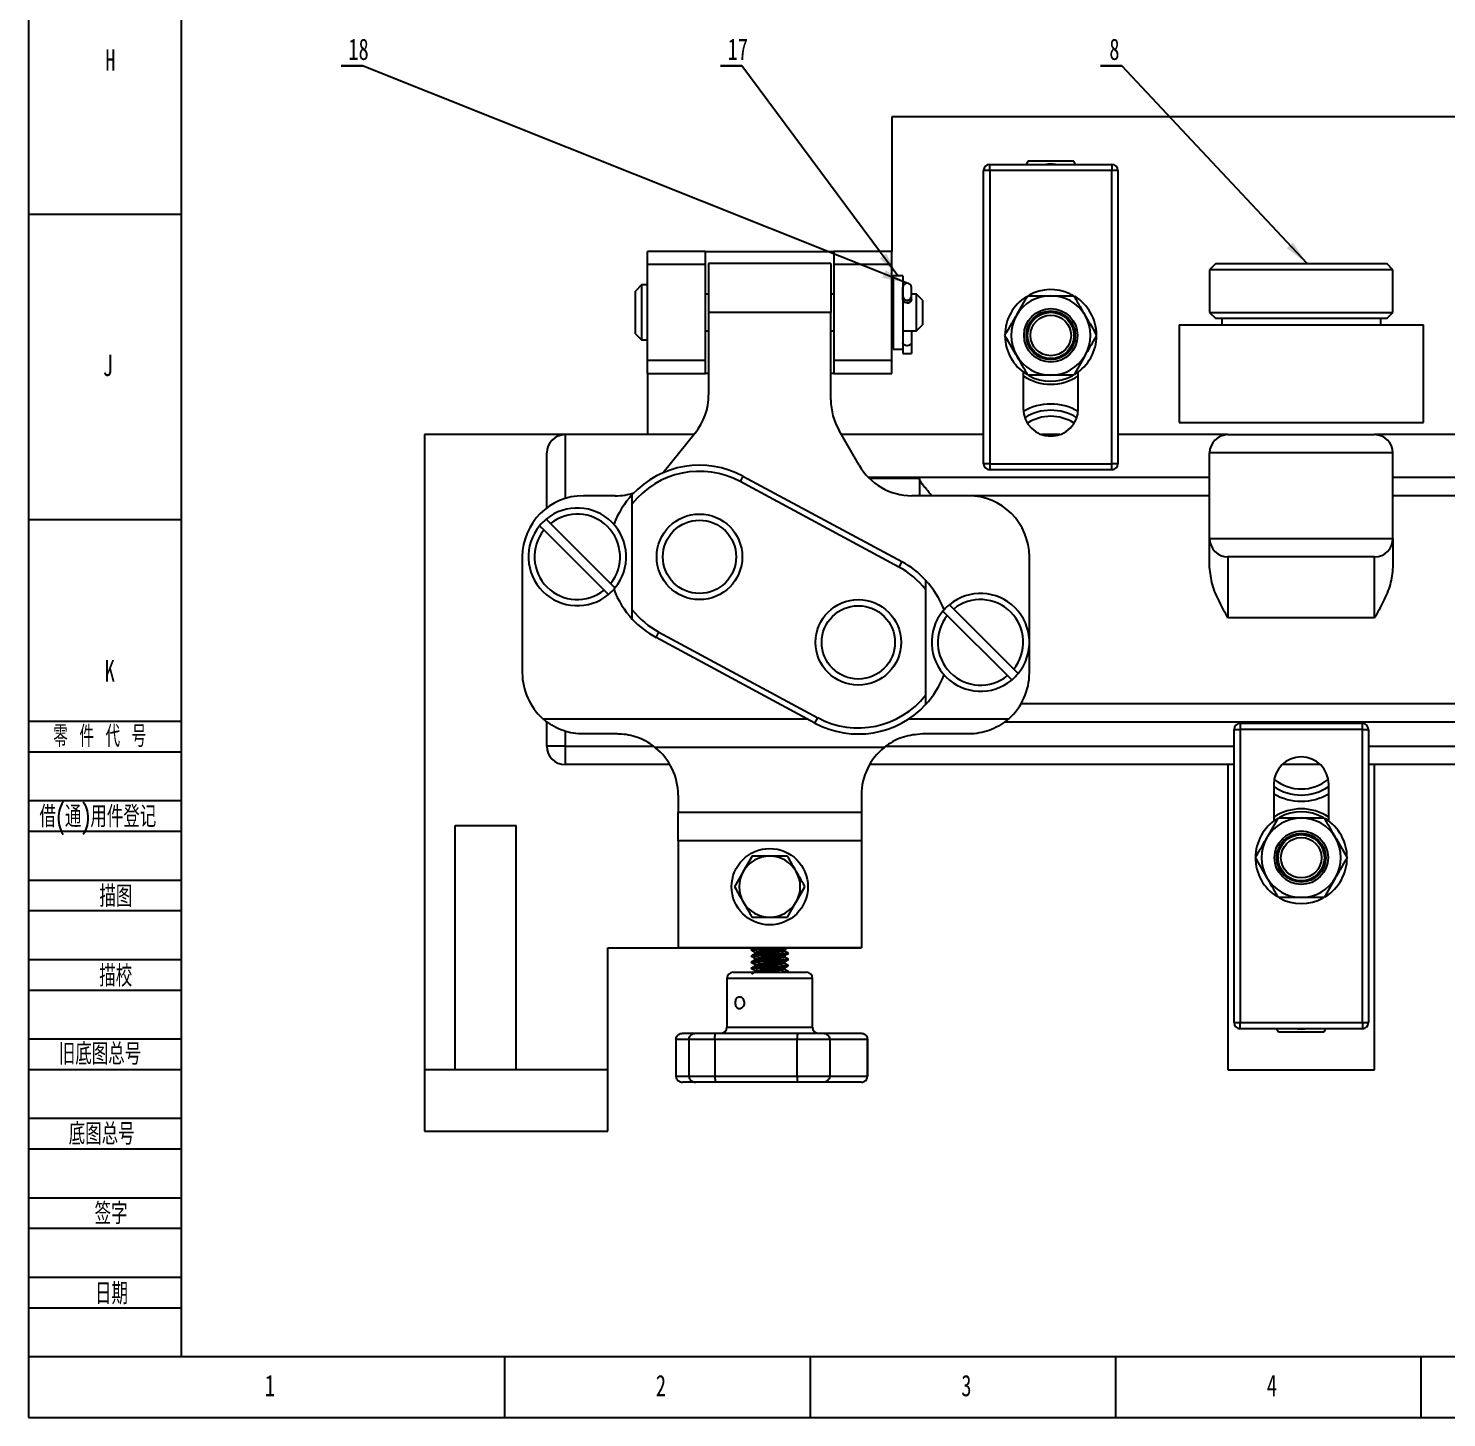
# Model space of a CAD drawing. Header units: millimetres. Extents: x 0 to 841, y 0 to 594.
# Drawn here: x 0 to 232.1, y 0 to 227.4 of the extents above; entities that cross this region are included whole.
import ezdxf

# ---------------------------------------------------------------- set-up
doc = ezdxf.new("R2010")
doc.units = ezdxf.units.MM
doc.layers.add('10', color=7, linetype='Continuous')
doc.layers.add('5', color=7, linetype='Continuous')
doc.styles.add('SLDTEXTSTYLE0', font='TXT', dxfattribs={"width": 0.7, "bigfont": 'bigfont'})
doc.styles.add('SLDTEXTSTYLE2', font='TXT', dxfattribs={"width": 0.614286, "bigfont": 'bigfont'})
doc.styles.add('SLDTEXTSTYLE4', font='TXT', dxfattribs={"width": 0.7})
doc.dimstyles.new('SLDDIMSTYLE0', dxfattribs={"dimtxt": 0.18, "dimasz": 4.08, "dimexe": 0, "dimexo": 0.0625, "dimgap": 0, "dimtad": 0, "dimtih": 1, "dimtoh": 1, "dimdec": 0, "dimrnd": 1e-09, "dimzin": 0, "dimdsep": 46, "dimtxsty": 'Standard', "dimsah": 1, "dimcen": 0.09, "dimadec": 0, "dimazin": 0, "dimtfac": 4.08, "dimtdec": 0, "dimtofl": 0, "dimtmove": 0, "dimatfit": 3, "dimfxl": 0, "dimfrac": 2, "dimtolj": 1, "dimtzin": 0, "dimarcsym": 0})

# ---------------------------------------------------------------- blocks, each defined once
blk = doc.blocks.new('SW_NOTE_18')
at = {"layer": '10', "color": 0}
for p, q in [((-3.47, 0), (0, 0)), ((0, 0), (-3.47, 0)), ((-3.47, 0), (0, 0)), ((0, 0), (-3.47, 0)), ((-3.47, 0), (0, 0)), ((0, 0), (-3.47, 0))]:
    blk.add_line(p, q, dxfattribs=at)
at = {"layer": '10', "color": 0, "insert": (-0.64, 4.48), "char_height": 3.5, "attachment_point": 2, "style": 'SLDTEXTSTYLE4'}
blk.add_mtext('18', dxfattribs=at)
blk = doc.blocks.new('SW_NOTE_19')
at = {"layer": '10', "color": 0}
for p, q in [((-3.47, 0), (0, 0)), ((0, 0), (-3.47, 0)), ((-3.47, 0), (0, 0)), ((0, 0), (-3.47, 0)), ((-3.47, 0), (0, 0)), ((0, 0), (-3.47, 0))]:
    blk.add_line(p, q, dxfattribs=at)
at = {"layer": '10', "color": 0, "insert": (-0.64, 4.48), "char_height": 3.5, "attachment_point": 2, "style": 'SLDTEXTSTYLE4'}
blk.add_mtext('17', dxfattribs=at)
blk = doc.blocks.new('SW_NOTE_20')
at = {"layer": '10', "color": 0}
for p, q in [((-3.47, 0), (0, 0)), ((0, 0), (-3.47, 0)), ((-3.47, 0), (0, 0)), ((0, 0), (-3.47, 0)), ((-3.47, 0), (0, 0)), ((0, 0), (-3.47, 0))]:
    blk.add_line(p, q, dxfattribs=at)
at = {"layer": '10', "color": 0, "insert": (-1.19, 4.48), "char_height": 3.5, "attachment_point": 2, "style": 'SLDTEXTSTYLE4'}
blk.add_mtext('8', dxfattribs=at)

msp = doc.modelspace()

# ---------------------------------------------------------------- linework, layer by layer
at = {"color": 7, "linetype": 'Continuous', "lineweight": 25}
for p, q in [((275.35, 212.91), (141.35, 212.91)), ((141.35, 212.91), (141.35, 190.91)), ((157.35, 204.16), (157.35, 205.16)), ((157.35, 205.16), (177.35, 205.16)), ((163.6, 205.66), (163.31, 205.16)), ((171.39, 205.16), (171.1, 205.66)), ((177.35, 205.16), (177.35, 204.16)), ((156.35, 156.16), (156.35, 204.16)), ((157.35, 204.16), (156.35, 204.16)), ((177.35, 204.16), (157.35, 204.16)), ((157.35, 204.16), (157.35, 156.16)), ((177.35, 156.16), (177.35, 204.16)), ((178.35, 204.16), (177.35, 204.16)), ((178.35, 204.16), (178.35, 156.16)), ((110.85, 190.91), (101.35, 190.91)), ((101.35, 188.78), (101.35, 190.91)), ((110.85, 188.78), (110.85, 190.91)), ((110.85, 190.91), (131.85, 190.91)), ((141.35, 190.91), (131.85, 190.91)), ((131.85, 190.91), (131.85, 188.78)), ((141.35, 188.78), (141.35, 190.91)), ((101.35, 173.05), (101.35, 188.78)), ((110.85, 188.78), (101.35, 188.78)), ((110.85, 173.05), (110.85, 188.78)), ((131.35, 188.91), (111.35, 188.91)), ((111.35, 188.91), (111.35, 180.91)), ((131.35, 188.91), (131.35, 180.91)), ((141.35, 188.78), (131.85, 188.78)), ((131.85, 188.78), (131.85, 173.05)), ((141.35, 173.05), (141.35, 188.78)), ((194.35, 188.91), (193.35, 187.91)), ((194.35, 188.91), (222.35, 188.91)), ((223.35, 187.91), (222.35, 188.91)), ((143.13, 186.91), (141.53, 186.91)), ((141.53, 186.91), (141.53, 174.91)), ((143.13, 186.91), (143.13, 174.91)), ((193.35, 187.91), (193.35, 180.91)), ((223.35, 187.91), (193.35, 187.91)), ((223.35, 180.91), (223.35, 187.91)), ((100.35, 185.41), (99.35, 184.41)), ((99.35, 178.44), (99.35, 184.41)), ((101.35, 185.41), (100.35, 185.41)), ((100.35, 185.41), (100.35, 177.73)), ((111.35, 183.91), (110.85, 183.91)), ((131.85, 183.91), (131.35, 183.91)), ((141.53, 183.91), (141.35, 183.91)), ((143.15, 183.91), (143.13, 183.91)), ((143.15, 183.61), (143.15, 185)), ((143.15, 183.03), (143.15, 183.61)), ((144.55, 183.61), (144.55, 185)), ((145.35, 183.91), (144.55, 183.91)), ((144.55, 183.03), (144.55, 183.61)), ((146.35, 182.91), (145.35, 183.91)), ((145.35, 177.91), (145.35, 183.91)), ((170.47, 183.98), (170.96, 183.73)), ((143.15, 183.03), (143.15, 182.98)), ((146.35, 182.91), (146.35, 178.91)), ((131.35, 180.91), (111.35, 180.91)), ((111.35, 180.91), (111.35, 167.44)), ((131.35, 166.59), (131.35, 180.91)), ((145.35, 177.91), (146.35, 178.91)), ((188.35, 178.91), (188.35, 162.91)), ((188.35, 178.91), (228.35, 178.91)), ((193.35, 180.91), (194.35, 179.91)), ((193.35, 180.91), (223.35, 180.91)), ((222.35, 179.91), (194.35, 179.91)), ((195.35, 179.91), (195.35, 178.91)), ((221.35, 178.91), (221.35, 179.91)), ((222.35, 179.91), (223.35, 180.91)), ((228.35, 162.91), (228.35, 178.91)), ((99.35, 177.41), (99.35, 178.44)), ((99.35, 177.41), (100.35, 176.41)), ((100.35, 177.73), (100.35, 176.41)), ((110.85, 177.91), (111.35, 177.91)), ((131.35, 177.91), (131.85, 177.91)), ((141.35, 177.91), (141.53, 177.91)), ((143.13, 177.91), (145.35, 177.91)), ((143.15, 177.91), (143.15, 175.96)), ((143.15, 177.91), (143.15, 174.19)), ((144.55, 177.91), (144.55, 175.96)), ((144.55, 177.91), (144.55, 174.19)), ((100.35, 176.41), (101.35, 176.41)), ((141.53, 174.91), (143.13, 174.91)), ((143.15, 174.19), (144.55, 174.19)), ((110.85, 173.05), (101.35, 173.05)), ((101.35, 170.91), (101.35, 173.05)), ((110.85, 170.91), (110.85, 173.05)), ((141.35, 173.05), (131.85, 173.05)), ((131.85, 173.05), (131.85, 170.91)), ((141.35, 170.91), (141.35, 173.05)), ((101.35, 170.91), (110.85, 170.91)), ((101.35, 170.91), (101.35, 160.91)), ((111.35, 170.91), (110.85, 170.91)), ((131.85, 170.91), (131.35, 170.91)), ((131.85, 170.91), (141.35, 170.91)), ((162.85, 171.16), (162.85, 165.16)), ((171.85, 165.16), (171.85, 171.16)), ((188.35, 162.91), (228.35, 162.91)), ((87.85, 160.91), (64.85, 160.91)), ((64.85, 160.91), (64.85, 56.91)), ((108.93, 160.91), (87.85, 160.91)), ((109.13, 161.16), (103.89, 154.68)), ((135.96, 155.91), (132.69, 161.59)), ((156.35, 160.91), (133.08, 160.91)), ((168.83, 160.91), (165.87, 160.91)), ((196.35, 160.91), (178.35, 160.91)), ((196.35, 160.91), (220.35, 160.91)), ((238.35, 160.91), (220.35, 160.91)), ((84.85, 148.91), (84.85, 157.91)), ((223.35, 157.91), (193.35, 157.91)), ((193.35, 143.91), (193.35, 157.91)), ((223.35, 143.91), (223.35, 157.91)), ((157.35, 156.16), (156.35, 156.16)), ((157.35, 156.16), (177.35, 156.16)), ((157.35, 156.16), (157.35, 155.16)), ((178.35, 156.16), (177.35, 156.16)), ((177.35, 155.16), (177.35, 156.16)), ((116.96, 154.12), (116.49, 153.24)), ((142.49, 139.24), (116.49, 153.24)), ((116.96, 154.12), (142.96, 140.12)), ((193.35, 153.91), (137.48, 153.91)), ((145.85, 153.74), (137.66, 153.74)), ((145.85, 153.74), (145.85, 150.91)), ((177.35, 155.16), (157.35, 155.16)), ((277.35, 153.91), (223.35, 153.91)), ((96.07, 150.91), (90.85, 150.91)), ((98.85, 149.57), (98.85, 151.11)), ((153.85, 150.91), (144.63, 150.91)), ((98.85, 132.25), (98.85, 149.57)), ((85.46, 146.36), (84.75, 147.07)), ((95.3, 136.52), (85.46, 146.36)), ((83.69, 146.01), (84.4, 145.3)), ((84.4, 145.3), (94.24, 135.46)), ((193.35, 143.91), (223.35, 143.91)), ((193.35, 139.22), (193.35, 143.91)), ((223.35, 143.91), (223.35, 139.22)), ((80.85, 140.91), (80.85, 121.91)), ((142.96, 140.12), (142.49, 139.24)), ((163.85, 121.91), (163.85, 140.91)), ((220.35, 140.91), (196.35, 140.91)), ((196.35, 140.91), (196.35, 130.91)), ((220.35, 130.91), (220.35, 140.91)), ((146.85, 137.11), (146.85, 135.57)), ((94.24, 135.46), (94.95, 134.75)), ((96.01, 135.81), (95.3, 136.52)), ((146.85, 135.57), (146.85, 118.25)), ((151.46, 132.36), (150.75, 133.07)), ((161.3, 122.52), (151.46, 132.36)), ((98.85, 130.71), (98.85, 132.25)), ((149.69, 132.01), (150.4, 131.3)), ((150.4, 131.3), (160.24, 121.46)), ((220.35, 130.91), (196.35, 130.91)), ((102.74, 127.7), (103.21, 128.58)), ((128.74, 113.7), (102.74, 127.7)), ((103.21, 128.58), (129.21, 114.58)), ((160.24, 121.46), (160.95, 120.75)), ((162.01, 121.81), (161.3, 122.52)), ((146.85, 118.25), (146.85, 116.71)), ((84.85, 109.91), (84.85, 113.93)), ((128.74, 113.7), (129.21, 114.58)), ((159.79, 113.91), (265.95, 113.91)), ((96.35, 111.91), (90.85, 111.91)), ((153.85, 111.91), (146.35, 111.91)), ((197.35, 64.66), (197.35, 112.66)), ((197.35, 112.66), (198.35, 112.66)), ((198.35, 113.66), (198.35, 112.66)), ((198.35, 113.66), (218.35, 113.66)), ((198.35, 112.66), (198.35, 64.66)), ((218.35, 112.66), (198.35, 112.66)), ((218.35, 112.66), (218.35, 113.66)), ((218.35, 112.66), (219.35, 112.66)), ((218.35, 64.66), (218.35, 112.66)), ((219.35, 112.66), (219.35, 64.66)), ((87.85, 109.91), (84.85, 109.91)), ((87.85, 109.91), (87.85, 106.91)), ((140.09, 109.71), (102.62, 109.71)), ((105.01, 106.91), (87.85, 106.91)), ((197.35, 106.91), (137.69, 106.91)), ((196.35, 106.91), (196.35, 56.91)), ((211.46, 106.91), (205.24, 106.91)), ((280.06, 106.91), (219.35, 106.91)), ((220.35, 56.91), (220.35, 106.91)), ((203.85, 103.66), (203.85, 97.66)), ((212.85, 97.66), (212.85, 103.66)), ((106.35, 101.91), (106.35, 99.12)), ((136.35, 101.91), (136.35, 99.12)), ((106.35, 99.12), (136.35, 99.12)), ((106.35, 94.41), (106.35, 99.12)), ((136.35, 99.12), (136.35, 94.41)), ((69.85, 96.91), (79.85, 96.91)), ((69.85, 56.91), (69.85, 96.91)), ((79.85, 56.91), (79.85, 96.91)), ((136.35, 94.41), (106.35, 94.41)), ((106.35, 94.41), (106.35, 76.91)), ((136.35, 94.41), (136.35, 76.91)), ((118.46, 91.91), (117.02, 89.41)), ((121.35, 91.91), (118.46, 91.91)), ((124.24, 91.91), (121.35, 91.91)), ((117.02, 89.41), (115.58, 86.91)), ((125.68, 84.41), (127.12, 86.91)), ((124.24, 81.91), (125.68, 84.41)), ((118.46, 81.91), (121.35, 81.91)), ((121.35, 81.91), (124.24, 81.91)), ((94.85, 76.91), (106.35, 76.91)), ((94.85, 56.91), (94.85, 76.91)), ((136.35, 76.91), (106.35, 76.91)), ((106.35, 76.91), (136.35, 76.91)), ((106.35, 76.91), (106.35, 76.91)), ((118.89, 76.91), (118.89, 76.91)), ((123.81, 76.41), (123.81, 76.64)), ((136.35, 76.91), (136.35, 76.91)), ((118.35, 76.59), (118.35, 76.46)), ((118.35, 75.59), (118.35, 75.46)), ((118.35, 74.59), (118.35, 74.46)), ((118.89, 76.15), (118.89, 75.91)), ((118.89, 75.15), (118.89, 74.91)), ((123.81, 75.41), (123.81, 75.64)), ((123.81, 74.41), (123.81, 74.64)), ((124.28, 76.12), (124.15, 76.14)), ((124.28, 75.12), (124.15, 75.14)), ((124.35, 75.96), (124.35, 76.09)), ((124.35, 74.96), (124.35, 75.09)), ((115.35, 72.91), (127.35, 72.91)), ((118.35, 73.59), (118.35, 73.46)), ((118.89, 74.15), (118.89, 73.91)), ((118.89, 73.15), (118.89, 72.91)), ((123.81, 73.41), (123.81, 73.64)), ((124.28, 74.12), (124.15, 74.14)), ((124.28, 73.12), (124.15, 73.14)), ((124.33, 72.94), (124.34, 72.95)), ((124.35, 73.96), (124.35, 74.09)), ((124.35, 72.96), (124.35, 73.09)), ((114.35, 71.91), (114.35, 63.91)), ((128.35, 63.91), (128.35, 71.91)), ((107.08, 62.91), (109.21, 62.91)), ((109.21, 62.91), (112.55, 62.91)), ((112.55, 62.91), (125.97, 62.91)), ((125.97, 62.91), (130.18, 62.91)), ((130.18, 62.91), (136.35, 62.91)), ((197.35, 64.66), (198.35, 64.66)), ((198.35, 64.66), (218.35, 64.66)), ((198.35, 63.66), (198.35, 64.66)), ((218.35, 63.66), (198.35, 63.66)), ((204.31, 63.66), (204.6, 63.16)), ((212.1, 63.16), (212.39, 63.66)), ((218.35, 64.66), (219.35, 64.66)), ((218.35, 64.66), (218.35, 63.66)), ((105.99, 61.91), (105.99, 55.91)), ((112.36, 61.91), (108.12, 61.91)), ((108.12, 61.91), (108.12, 55.91)), ((125.81, 61.91), (112.36, 61.91)), ((112.36, 61.91), (112.36, 55.91)), ((125.81, 61.91), (125.81, 55.91)), ((131.16, 61.91), (125.81, 61.91)), ((131.16, 61.91), (131.16, 55.91)), ((137.34, 61.91), (131.16, 61.91)), ((137.35, 61.91), (137.33, 62.1)), ((137.34, 61.91), (137.34, 55.91)), ((137.35, 55.91), (137.35, 61.91)), ((94.85, 56.91), (64.85, 56.91)), ((64.85, 56.91), (64.85, 46.91)), ((94.85, 46.91), (94.85, 56.91)), ((108.12, 55.91), (112.36, 55.91)), ((112.36, 55.91), (125.81, 55.91)), ((125.81, 55.91), (131.16, 55.91)), ((131.16, 55.91), (137.34, 55.91)), ((137.34, 55.77), (137.35, 55.91)), ((196.35, 56.91), (220.35, 56.91)), ((109.21, 54.91), (107.08, 54.91)), ((112.55, 54.91), (109.21, 54.91)), ((125.97, 54.91), (112.55, 54.91)), ((130.18, 54.91), (125.97, 54.91)), ((136.35, 54.91), (130.18, 54.91)), ((64.85, 46.91), (94.85, 46.91))]:
    msp.add_line(p, q, dxfattribs=at)
at = {"color": 8, "linetype": 'Continuous', "lineweight": 25}
for p, q in [((87.85, 160.91), (87.85, 150.45)), ((193.35, 150.91), (153.91, 150.91)), ((270.85, 150.91), (223.35, 150.91)), ((162.51, 116.91), (264.14, 116.91)), ((84.24, 114.41), (127.43, 114.41)), ((144.14, 114.41), (160.46, 114.41)), ((87.85, 112.39), (87.85, 109.91)), ((87.85, 109.91), (102.32, 109.91)), ((140.35, 109.91), (197.35, 109.91)), ((219.35, 109.91), (278.19, 109.91)), ((128.35, 71.91), (114.35, 71.91)), ((114.35, 63.91), (128.35, 63.91)), ((108.15, 61.91), (105.99, 61.91)), ((137.35, 61.91), (137.34, 61.91)), ((105.99, 55.91), (108.12, 55.91)), ((137.34, 55.91), (137.35, 55.91))]:
    msp.add_line(p, q, dxfattribs=at)
at = {"color": 7, "linetype": 'Continuous', "lineweight": 25, "flags": 128}
for points in [[(166.12, 205.16), (167.35, 205.29), (168.58, 205.16)], [(144.55, 183.03), (144.5, 182.84), (144.35, 182.68), (144.12, 182.57), (143.85, 182.54), (143.58, 182.57), (143.36, 182.68), (143.2, 182.84), (143.15, 183.03)], [(143.16, 183.03), (143.16, 182.93), (143.25, 182.77), (143.39, 182.62), (143.6, 182.52), (143.83, 182.48), (144.06, 182.51), (144.26, 182.59), (144.42, 182.73), (144.53, 182.9), (144.55, 183.03), (144.55, 183.03)], [(144.55, 175.96), (144.5, 175.77), (144.35, 175.61), (144.12, 175.5), (143.85, 175.47), (143.58, 175.5), (143.36, 175.61), (143.2, 175.77), (143.15, 175.96)], [(209.58, 63.66), (208.35, 63.54), (207.12, 63.66)]]:
    msp.add_lwpolyline(points, dxfattribs=at)
at = {"color": 7, "linetype": 'Continuous', "lineweight": 25}
for centre, radius in [((167.35, 177.16), 4.38), ((167.35, 177.16), 4), ((167.35, 177.16), 3.79), ((167.35, 177.16), 3.32), ((109.85, 140.91), 7), ((109.85, 140.91), 6), ((135.85, 126.91), 7), ((135.85, 126.91), 6), ((208.35, 91.66), 4.38), ((208.35, 91.66), 4), ((208.35, 91.66), 3.79), ((121.35, 86.91), 6.25), ((208.35, 91.66), 3.32)]:
    msp.add_circle(centre, radius, dxfattribs=at)
for centre, radius, start, end in [((157.35, 204.16), 1, 90, 180), ((177.35, 204.16), 1, 0, 90), ((143.85, 185), 0.7, 0, 180), ((143.85, 183.61), 0.7, 180.0439, 359.9561), ((167.35, 177.16), 7.5, 122.0774, 179.5945), ((167.35, 177.16), 6.5, 90, 150), ((167.35, 177.16), 7.5, 65.3887, 118.2559), ((167.35, 177.16), 6.5, 30, 90), ((167.35, 177.16), 7.5, 1.007, 58.1453), ((167.35, 177.16), 6.5, 150, 210), ((167.35, 177.16), 6.5, 330, 30), ((167.35, 177.16), 7.5, 180.8372, 238.0879), ((167.35, 177.16), 7.5, 302.073, 359.4965), ((167.35, 177.16), 6.5, 210, 270), ((167.35, 177.16), 6.5, 270, 330), ((167.35, 177.16), 8, 235.7711, 304.2289), ((167.35, 177.16), 7.5, 241.2827, 298.2024), ((101.35, 167.44), 10, 321.072, 0), ((141.35, 166.59), 10, 180, 209.982), ((167.35, 165.16), 4.5, 180, 0), ((167.35, 156.91), 9, 90, 119.8393), ((167.35, 156.91), 8, 90, 122.1062), ((167.35, 156.91), 9, 60.1607, 90), ((167.35, 156.91), 8, 57.8938, 90), ((167.35, 156.91), 7, 90, 123.0491), ((167.35, 156.91), 7, 56.9509, 90), ((87.85, 157.91), 3, 90, 180), ((196.35, 157.91), 3, 90, 180), ((220.35, 157.91), 3, 360, 90), ((109.85, 140.91), 15, 61.6992, 137.1666), ((144.63, 160.91), 10, 209.982, 270), ((157.35, 156.16), 1, 180, 270), ((177.35, 156.16), 1, 270, 0), ((109.85, 140.91), 14, 61.6992, 141.7868), ((90.85, 140.91), 10, 90, 180), ((109.85, 140.91), 15, 137.1666, 159.2281), ((96.07, 160.91), 10, 270, 287.6928), ((153.85, 140.91), 10, 0, 90), ((89.85, 140.91), 8, 320.3794, 129.6206), ((89.85, 140.91), 8, 129.6206, 140.3794), ((89.85, 140.91), 7, 321.1506, 128.8494), ((89.85, 140.91), 8, 140.3794, 309.6206), ((89.85, 140.91), 7, 141.1506, 308.8494), ((196.35, 143.91), 3, 180, 270), ((220.35, 143.91), 3, 270, 360), ((135.85, 126.91), 15, 42.8334, 61.6992), ((135.85, 126.91), 14, 38.2132, 61.6992), ((135.85, 126.91), 15, 20.7719, 42.8334), ((89.85, 140.91), 8, 309.6206, 320.3794), ((109.85, 140.91), 15, 200.7719, 222.8334), ((155.85, 126.91), 8, 320.3794, 129.6206), ((155.85, 126.91), 8, 129.6206, 140.3794), ((155.85, 126.91), 7, 321.1506, 128.8494), ((109.85, 140.91), 14, 218.2132, 241.6992), ((109.85, 140.91), 15, 222.8334, 241.6992), ((155.85, 126.91), 8, 140.3794, 309.6206), ((155.85, 126.91), 7, 141.1506, 308.8494), ((90.85, 121.91), 10, 180, 228.5904), ((135.85, 126.91), 15, 317.1666, 339.2281), ((153.85, 121.91), 10, 311.4096, 0), ((155.85, 126.91), 8, 309.6206, 320.3794), ((135.85, 126.91), 15, 241.6992, 317.1666), ((135.85, 126.91), 14, 241.6992, 321.7868), ((198.35, 112.66), 1, 90, 180), ((218.35, 112.66), 1, 360, 90), ((87.85, 109.91), 3, 180, 270), ((96.35, 101.91), 10, 0, 51.2067), ((146.35, 101.91), 10, 128.7933, 180), ((208.35, 103.66), 4.5, 360, 180), ((208.35, 109.91), 7, 230.805, 309.195), ((208.35, 109.91), 8, 235.7711, 304.2289), ((208.35, 109.91), 9, 240, 300), ((208.35, 91.66), 7.5, 122.0723, 180), ((208.35, 91.66), 6.5, 90, 150), ((208.35, 91.66), 8, 55.7711, 124.2289), ((208.35, 91.66), 7.5, 61.4635, 118.3394), ((208.35, 91.66), 6.5, 30, 90), ((208.35, 91.66), 7.5, 302.0603, 57.9863), ((208.35, 91.66), 6.5, 150, 210), ((208.35, 91.66), 6.5, 330, 30), ((121.35, 86.91), 5, 90, 150), ((121.35, 86.91), 5, 30, 90), ((208.35, 91.66), 7.5, 180, 237.9591), ((121.35, 86.91), 5, 150, 210), ((121.35, 86.91), 5, 330, 30), ((208.35, 91.66), 6.5, 210, 270), ((208.35, 91.66), 6.5, 270, 330), ((121.35, 86.91), 5, 210, 270), ((121.35, 86.91), 5, 270, 330), ((208.35, 91.66), 7.5, 241.5325, 298.4018), ((115.35, 71.91), 1, 90, 180), ((127.35, 71.91), 1, 0, 90), ((113.35, 63.91), 1, 270, 0), ((129.35, 63.91), 1, 180, 270), ((198.35, 64.66), 1, 180, 270), ((218.35, 64.66), 1, 270, 360)]:
    msp.add_arc(centre, radius, start, end, dxfattribs=at)
for points, knots in [([(171.1, 205.66), (170.78, 205.66), (169.85, 205.66), (168.24, 205.66), (166.03, 205.66), (164.5, 205.66), (163.6, 205.66)], [0, 0, 0, 0, 0.131886, 0.381332, 0.636879, 1, 1, 1, 1]), ([(161.72, 180.41), (161.77, 180.49), (162.1, 181.07), (162.74, 182.17), (163.31, 183.16), (163.6, 183.66)], [0, 0, 0, 0, 0.070077, 0.530778, 1, 1, 1, 1]), ([(163.6, 183.66), (163.91, 183.66), (165.14, 183.66), (166.41, 183.66), (167.35, 183.66)], [0, 0, 0, 0, 0.257551, 1, 1, 1, 1]), ([(167.35, 183.66), (167.69, 183.66), (168.96, 183.66), (170.2, 183.66), (171.1, 183.66)], [0, 0, 0, 0, 0.268634, 1, 1, 1, 1]), ([(171.1, 183.66), (171.41, 183.13), (172.02, 182.07), (172.66, 180.97), (172.98, 180.41)], [0, 0, 0, 0, 0.495458, 1, 1, 1, 1]), ([(159.84, 177.16), (160.15, 177.69), (160.76, 178.75), (161.4, 179.86), (161.72, 180.41)], [0, 0, 0, 0, 0.495458, 1, 1, 1, 1]), ([(172.98, 180.41), (173.02, 180.33), (173.36, 179.75), (174, 178.65), (174.57, 177.66), (174.86, 177.16)], [0, 0, 0, 0, 0.0700769, 0.5307777, 1, 1, 1, 1]), ([(161.72, 173.91), (161.68, 173.99), (161.34, 174.57), (160.7, 175.67), (160.13, 176.66), (159.84, 177.16)], [0, 0, 0, 0, 0.0700769, 0.5307777, 1, 1, 1, 1]), ([(174.86, 177.16), (174.55, 176.63), (173.94, 175.57), (173.3, 174.47), (172.98, 173.91)], [0, 0, 0, 0, 0.495458, 1, 1, 1, 1]), ([(163.6, 170.66), (163.29, 171.19), (162.68, 172.25), (162.04, 173.36), (161.72, 173.91)], [0, 0, 0, 0, 0.495458, 1, 1, 1, 1]), ([(172.98, 173.91), (172.94, 173.83), (172.6, 173.25), (171.96, 172.15), (171.39, 171.16), (171.1, 170.66)], [0, 0, 0, 0, 0.070077, 0.530778, 1, 1, 1, 1]), ([(167.35, 170.66), (166.41, 170.66), (165.14, 170.66), (163.91, 170.66), (163.6, 170.66)], [0, 0, 0, 0, 0.742449, 1, 1, 1, 1]), ([(171.1, 170.66), (170.2, 170.66), (168.96, 170.66), (167.69, 170.66), (167.35, 170.66)], [0, 0, 0, 0, 0.731366, 1, 1, 1, 1]), ([(147.85, 150.91), (147.85, 150.91), (147.67, 151.13), (147.32, 151.56), (146.88, 152.11), (146.51, 152.59), (146.26, 152.93), (146.07, 153.22), (145.91, 153.5), (145.85, 153.66), (145.85, 153.74), (145.85, 153.74)], [0, 0, 0, 0, 0.002565, 0.192782, 0.38873, 0.517861, 0.649934, 0.745356, 0.843077, 0.995483, 1, 1, 1, 1]), ([(196.35, 130.91), (196.35, 130.92), (195.86, 131.8), (194.91, 133.56), (193.68, 136.29), (193.46, 138.26), (193.35, 139.22)], [0, 0, 0, 0, 0.002244, 0.338614, 0.677274, 1, 1, 1, 1]), ([(223.35, 139.22), (223.24, 138.26), (223.03, 136.31), (221.79, 133.57), (220.84, 131.81), (220.35, 130.92), (220.35, 130.91)], [0, 0, 0, 0, 0.322724, 0.657833, 0.997756, 1, 1, 1, 1]), ([(90.85, 111.91), (90.3, 111.94), (89.18, 111.99), (87.56, 112.42), (86.03, 113.1), (84.94, 113.81), (84.37, 114.3), (84.24, 114.41)], [0, 0, 0, 0, 0.2281855, 0.4631885, 0.6913186, 0.9259711, 1, 1, 1, 1]), ([(160.46, 114.41), (160.03, 114.07), (159.16, 113.37), (157.67, 112.62), (156.06, 112.11), (154.78, 111.93), (154.03, 111.91), (153.85, 111.91)], [0, 0, 0, 0, 0.228012, 0.462889, 0.6908, 0.925307, 1, 1, 1, 1]), ([(102.62, 109.71), (102.23, 109.99), (101.44, 110.57), (99.63, 111.45), (97.87, 111.88), (96.6, 111.9), (96.35, 111.91)], [0, 0, 0, 0, 0.219413, 0.445879, 0.888661, 1, 1, 1, 1]), ([(146.35, 111.91), (145.29, 111.82), (143.71, 111.68), (141.77, 110.84), (140.74, 110.22), (140.21, 109.8), (140.09, 109.71)], [0, 0, 0, 0, 0.462056, 0.690785, 0.926835, 1, 1, 1, 1]), ([(202.72, 94.91), (202.77, 94.99), (203.1, 95.57), (203.74, 96.67), (204.31, 97.66), (204.6, 98.16)], [0, 0, 0, 0, 0.070077, 0.530778, 1, 1, 1, 1]), ([(204.6, 98.16), (204.91, 98.16), (206.14, 98.16), (207.41, 98.16), (208.35, 98.16)], [0, 0, 0, 0, 0.257551, 1, 1, 1, 1]), ([(208.35, 98.16), (208.69, 98.16), (209.96, 98.16), (211.2, 98.16), (212.1, 98.16)], [0, 0, 0, 0, 0.268634, 1, 1, 1, 1]), ([(212.1, 98.16), (212.41, 97.63), (213.02, 96.57), (213.66, 95.47), (213.98, 94.91)], [0, 0, 0, 0, 0.495458, 1, 1, 1, 1]), ([(200.84, 91.66), (201.15, 92.19), (201.76, 93.25), (202.4, 94.36), (202.72, 94.91)], [0, 0, 0, 0, 0.495458, 1, 1, 1, 1]), ([(213.98, 94.91), (214.02, 94.83), (214.36, 94.25), (215, 93.15), (215.57, 92.16), (215.86, 91.66)], [0, 0, 0, 0, 0.070077, 0.530778, 1, 1, 1, 1]), ([(125.68, 89.41), (125.21, 90.23), (124.73, 91.06), (124.25, 91.89), (124.24, 91.91)], [0, 0, 0, 0, 0.973005, 1, 1, 1, 1]), ([(202.72, 88.41), (202.68, 88.49), (202.34, 89.07), (201.7, 90.17), (201.13, 91.16), (200.84, 91.66)], [0, 0, 0, 0, 0.070077, 0.530778, 1, 1, 1, 1]), ([(215.86, 91.66), (215.55, 91.13), (214.94, 90.07), (214.3, 88.97), (213.98, 88.41)], [0, 0, 0, 0, 0.495458, 1, 1, 1, 1]), ([(127.12, 86.91), (127, 87.12), (126.53, 87.95), (126.04, 88.78), (125.68, 89.41)], [0, 0, 0, 0, 0.253067, 1, 1, 1, 1]), ([(204.6, 85.16), (204.29, 85.69), (203.68, 86.75), (203.04, 87.86), (202.72, 88.41)], [0, 0, 0, 0, 0.495458, 1, 1, 1, 1]), ([(213.98, 88.41), (213.94, 88.33), (213.6, 87.75), (212.96, 86.65), (212.39, 85.66), (212.1, 85.16)], [0, 0, 0, 0, 0.070077, 0.530778, 1, 1, 1, 1]), ([(115.58, 86.91), (115.59, 86.89), (116.07, 86.06), (116.55, 85.23), (117.02, 84.41)], [0, 0, 0, 0, 0.026995, 1, 1, 1, 1]), ([(117.02, 84.41), (117.38, 83.78), (117.87, 82.95), (118.34, 82.12), (118.46, 81.91)], [0, 0, 0, 0, 0.746933, 1, 1, 1, 1]), ([(208.35, 85.16), (207.41, 85.16), (206.14, 85.16), (204.91, 85.16), (204.6, 85.16)], [0, 0, 0, 0, 0.742449, 1, 1, 1, 1]), ([(212.1, 85.16), (211.2, 85.16), (209.96, 85.16), (208.69, 85.16), (208.35, 85.16)], [0, 0, 0, 0, 0.731366, 1, 1, 1, 1]), ([(118.35, 76.46), (118.35, 76.46), (118.31, 76.48), (118.47, 76.51), (118.9, 76.57), (119.74, 76.62), (120.78, 76.69), (121.79, 76.74), (122.68, 76.79), (123.43, 76.84), (123.95, 76.88), (124.09, 76.9), (124.15, 76.91)], [0, 0, 0, 0, 0.002977, 0.111649, 0.221648, 0.36396, 0.503634, 0.611199, 0.721095, 0.83003, 0.938235, 1, 1, 1, 1]), ([(118.89, 76.91), (118.81, 76.86), (118.63, 76.76), (118.46, 76.66), (118.37, 76.6)], [0, 0, 0, 0, 0.483234, 1, 1, 1, 1]), ([(118.38, 76.59), (118.38, 76.6), (118.35, 76.62), (118.59, 76.66), (119.04, 76.7), (119.63, 76.74), (120.38, 76.79), (121.24, 76.83), (122.04, 76.87), (122.47, 76.9), (122.63, 76.91)], [0, 0, 0, 0, 0.0645194, 0.2169437, 0.3502591, 0.4814591, 0.609768, 0.7610568, 0.9111423, 1, 1, 1, 1]), ([(118.95, 76.18), (118.95, 76.19), (118.97, 76.2), (119.18, 76.23), (119.56, 76.28), (120.1, 76.32), (120.72, 76.36), (121.39, 76.4), (122.05, 76.45), (122.66, 76.49), (123.19, 76.53), (123.56, 76.58), (123.76, 76.61), (123.77, 76.63), (123.78, 76.64)], [0, 0, 0, 0, 0.006853, 0.10368, 0.199085, 0.294163, 0.391009, 0.486081, 0.581492, 0.678318, 0.773116, 0.868837, 0.965604, 1, 1, 1, 1]), ([(123.8, 76.64), (123.89, 76.69), (124.04, 76.78), (124.2, 76.87), (124.27, 76.91)], [0, 0, 0, 0, 0.574895, 1, 1, 1, 1]), ([(118.35, 75.46), (118.35, 75.46), (118.31, 75.48), (118.47, 75.51), (118.9, 75.57), (119.74, 75.62), (120.78, 75.69), (121.79, 75.74), (122.67, 75.79), (123.44, 75.84), (124, 75.88), (124.32, 75.93), (124.32, 75.95), (124.32, 75.96)], [0, 0, 0, 0, 0.002655, 0.09958, 0.197688, 0.324616, 0.44919, 0.545128, 0.643144, 0.740303, 0.836811, 0.935024, 1, 1, 1, 1]), ([(118.35, 74.46), (118.35, 74.46), (118.31, 74.48), (118.47, 74.51), (118.9, 74.57), (119.74, 74.62), (120.78, 74.69), (121.79, 74.74), (122.67, 74.79), (123.44, 74.84), (124, 74.88), (124.32, 74.93), (124.32, 74.95), (124.32, 74.96)], [0, 0, 0, 0, 0.002655, 0.09958, 0.197688, 0.324616, 0.44919, 0.545128, 0.643144, 0.740303, 0.836811, 0.935024, 1, 1, 1, 1]), ([(118.38, 75.59), (118.38, 75.6), (118.35, 75.62), (118.59, 75.66), (119.04, 75.7), (119.63, 75.74), (120.38, 75.79), (121.24, 75.83), (122.16, 75.88), (123, 75.93), (123.7, 75.98), (124.16, 76.03), (124.37, 76.07), (124.33, 76.09), (124.32, 76.09)], [0, 0, 0, 0, 0.04143, 0.139306, 0.224911, 0.309159, 0.391549, 0.488696, 0.58507, 0.683216, 0.779212, 0.876842, 0.97439, 1, 1, 1, 1]), ([(118.91, 75.92), (118.82, 75.87), (118.64, 75.76), (118.46, 75.66), (118.37, 75.6)], [0, 0, 0, 0, 0.499832, 1, 1, 1, 1]), ([(118.38, 74.59), (118.38, 74.6), (118.35, 74.62), (118.59, 74.66), (119.04, 74.7), (119.63, 74.74), (120.38, 74.79), (121.24, 74.83), (122.16, 74.88), (123, 74.93), (123.7, 74.98), (124.16, 75.03), (124.37, 75.07), (124.33, 75.09), (124.32, 75.09)], [0, 0, 0, 0, 0.04143, 0.139306, 0.224911, 0.309159, 0.391549, 0.488696, 0.58507, 0.683216, 0.779212, 0.876842, 0.97439, 1, 1, 1, 1]), ([(118.91, 74.92), (118.82, 74.87), (118.64, 74.76), (118.46, 74.66), (118.37, 74.6)], [0, 0, 0, 0, 0.499832, 1, 1, 1, 1]), ([(118.42, 76.5), (118.5, 76.45), (118.68, 76.34), (118.85, 76.24), (118.94, 76.18)], [0, 0, 0, 0, 0.500033, 1, 1, 1, 1]), ([(118.42, 75.5), (118.5, 75.45), (118.68, 75.34), (118.85, 75.24), (118.94, 75.18)], [0, 0, 0, 0, 0.500033, 1, 1, 1, 1]), ([(118.42, 74.5), (118.5, 74.45), (118.68, 74.34), (118.85, 74.24), (118.94, 74.18)], [0, 0, 0, 0, 0.500033, 1, 1, 1, 1]), ([(118.92, 73.92), (118.95, 73.93), (119, 73.96), (119.29, 74), (119.73, 74.04), (120.3, 74.08), (120.94, 74.13), (121.61, 74.17), (122.27, 74.21), (122.85, 74.26), (123.33, 74.3), (123.66, 74.34), (123.82, 74.38), (123.79, 74.4), (123.79, 74.41)], [0, 0, 0, 0, 0.066985, 0.156192, 0.243378, 0.331954, 0.421061, 0.508144, 0.596929, 0.6859, 0.772947, 0.861906, 0.950706, 1, 1, 1, 1]), ([(118.93, 75.92), (118.94, 75.93), (118.95, 75.95), (119.17, 75.98), (119.56, 76.03), (120.1, 76.07), (120.72, 76.11), (121.39, 76.15), (122.05, 76.2), (122.67, 76.24), (123.18, 76.28), (123.57, 76.33), (123.79, 76.37), (123.8, 76.4), (123.8, 76.41)], [0, 0, 0, 0, 0.035996, 0.1253, 0.213293, 0.300985, 0.390308, 0.477994, 0.565993, 0.655298, 0.742731, 0.831016, 0.920265, 1, 1, 1, 1]), ([(118.93, 74.92), (118.94, 74.93), (118.98, 74.95), (119.23, 74.99), (119.65, 75.03), (120.2, 75.07), (120.83, 75.12), (121.5, 75.16), (122.16, 75.2), (122.76, 75.25), (123.26, 75.29), (123.61, 75.33), (123.81, 75.37), (123.79, 75.4), (123.79, 75.41)], [0, 0, 0, 0, 0.051464, 0.140791, 0.228322, 0.316517, 0.405803, 0.493123, 0.581583, 0.670792, 0.757966, 0.846657, 0.935753, 1, 1, 1, 1]), ([(118.96, 75.18), (118.97, 75.19), (119, 75.21), (119.23, 75.24), (119.65, 75.28), (120.2, 75.32), (120.83, 75.37), (121.5, 75.41), (122.16, 75.45), (122.76, 75.5), (123.26, 75.54), (123.61, 75.58), (123.78, 75.62), (123.78, 75.63), (123.78, 75.64)], [0, 0, 0, 0, 0.023669, 0.120497, 0.215377, 0.310979, 0.407762, 0.502413, 0.598301, 0.695001, 0.789495, 0.885633, 0.98221, 1, 1, 1, 1]), ([(118.97, 74.18), (118.98, 74.19), (119.03, 74.21), (119.29, 74.25), (119.73, 74.29), (120.3, 74.33), (120.94, 74.38), (121.61, 74.42), (122.27, 74.46), (122.85, 74.51), (123.33, 74.55), (123.65, 74.59), (123.8, 74.62), (123.79, 74.64), (123.79, 74.64)], [0, 0, 0, 0, 0.040493, 0.137218, 0.231752, 0.327793, 0.424409, 0.518831, 0.615098, 0.711568, 0.80595, 0.902406, 0.99869, 1, 1, 1, 1]), ([(124.18, 76.14), (124.09, 76.2), (123.92, 76.3), (123.75, 76.4), (123.66, 76.46)], [0, 0, 0, 0, 0.500035, 1, 1, 1, 1]), ([(124.18, 75.14), (124.09, 75.2), (123.92, 75.3), (123.75, 75.4), (123.66, 75.46)], [0, 0, 0, 0, 0.500035, 1, 1, 1, 1]), ([(124.18, 74.14), (124.09, 74.2), (123.92, 74.3), (123.75, 74.4), (123.66, 74.46)], [0, 0, 0, 0, 0.500035, 1, 1, 1, 1]), ([(123.8, 75.64), (123.89, 75.69), (124.07, 75.79), (124.25, 75.9), (124.34, 75.95)], [0, 0, 0, 0, 0.4997975, 1, 1, 1, 1]), ([(123.8, 74.64), (123.89, 74.69), (124.07, 74.79), (124.25, 74.9), (124.34, 74.95)], [0, 0, 0, 0, 0.4997975, 1, 1, 1, 1]), ([(118.35, 73.46), (118.35, 73.46), (118.31, 73.48), (118.47, 73.51), (118.9, 73.57), (119.74, 73.62), (120.78, 73.69), (121.79, 73.74), (122.67, 73.79), (123.44, 73.84), (124, 73.88), (124.32, 73.93), (124.32, 73.95), (124.32, 73.96)], [0, 0, 0, 0, 0.002655, 0.09958, 0.197688, 0.324616, 0.44919, 0.545128, 0.643144, 0.740303, 0.836811, 0.935024, 1, 1, 1, 1]), ([(118.38, 73.59), (118.38, 73.6), (118.35, 73.62), (118.59, 73.66), (119.04, 73.7), (119.63, 73.74), (120.38, 73.79), (121.24, 73.83), (122.16, 73.88), (123, 73.93), (123.7, 73.98), (124.16, 74.03), (124.37, 74.07), (124.33, 74.09), (124.32, 74.09)], [0, 0, 0, 0, 0.04143, 0.139306, 0.224911, 0.309159, 0.391549, 0.488696, 0.58507, 0.683216, 0.779212, 0.876842, 0.97439, 1, 1, 1, 1]), ([(118.91, 73.92), (118.82, 73.87), (118.64, 73.76), (118.46, 73.66), (118.37, 73.6)], [0, 0, 0, 0, 0.499832, 1, 1, 1, 1]), ([(118.91, 72.92), (118.82, 72.87), (118.64, 72.76), (118.46, 72.66), (118.37, 72.6)], [0, 0, 0, 0, 0.499832, 1, 1, 1, 1]), ([(118.42, 73.5), (118.5, 73.45), (118.68, 73.34), (118.85, 73.24), (118.94, 73.18)], [0, 0, 0, 0, 0.500033, 1, 1, 1, 1]), ([(118.91, 72.92), (118.95, 72.93), (119.03, 72.96), (119.35, 73), (119.82, 73.05), (120.4, 73.09), (121.05, 73.13), (121.73, 73.17), (122.37, 73.22), (122.94, 73.26), (123.4, 73.3), (123.7, 73.35), (123.83, 73.38), (123.79, 73.4), (123.79, 73.41)], [0, 0, 0, 0, 0.0825672, 0.1715547, 0.2585702, 0.3474313, 0.4362609, 0.5232825, 0.612295, 0.7009317, 0.7880262, 0.8771546, 0.9655637, 1, 1, 1, 1]), ([(118.96, 73.18), (118.99, 73.19), (119.06, 73.22), (119.36, 73.25), (119.82, 73.3), (120.4, 73.34), (121.05, 73.38), (121.73, 73.42), (122.37, 73.47), (122.94, 73.51), (123.39, 73.55), (123.7, 73.6), (123.76, 73.62), (123.79, 73.64)], [0, 0, 0, 0, 0.057186, 0.153487, 0.247653, 0.343816, 0.439946, 0.534118, 0.630446, 0.726366, 0.820618, 0.917071, 1, 1, 1, 1]), ([(122.63, 72.91), (122.75, 72.92), (123.15, 72.94), (123.69, 72.98), (124.16, 73.03), (124.37, 73.07), (124.33, 73.09), (124.32, 73.09)], [0, 0, 0, 0, 0.114812, 0.383053, 0.65586, 0.928439, 1, 1, 1, 1]), ([(124.18, 73.14), (124.09, 73.2), (123.92, 73.3), (123.75, 73.4), (123.66, 73.46)], [0, 0, 0, 0, 0.500035, 1, 1, 1, 1]), ([(123.8, 73.64), (123.89, 73.69), (124.07, 73.79), (124.25, 73.9), (124.34, 73.95)], [0, 0, 0, 0, 0.499798, 1, 1, 1, 1]), ([(124.15, 72.91), (124.2, 72.92), (124.34, 72.94), (124.33, 72.95), (124.32, 72.96)], [0, 0, 0, 0, 0.398929, 1, 1, 1, 1]), ([(116.4, 66.91), (116.48, 66.92), (116.64, 66.94), (116.87, 67.11), (117.05, 67.37), (117.15, 67.68), (117.17, 68.02), (117.09, 68.35), (116.94, 68.63), (116.72, 68.83), (116.48, 68.92), (116.24, 68.91), (116.03, 68.78), (115.87, 68.55), (115.77, 68.25), (115.73, 67.92), (115.77, 67.58), (115.87, 67.28), (116.03, 67.05), (116.21, 66.93), (116.35, 66.92), (116.4, 66.91)], [0, 0, 0, 0, 0.053318, 0.106623, 0.160263, 0.214138, 0.267643, 0.320751, 0.374053, 0.427836, 0.481641, 0.534979, 0.588089, 0.641554, 0.695417, 0.749098, 0.802293, 0.855459, 0.909094, 0.96297, 1, 1, 1, 1]), ([(105.99, 61.91), (106, 62.02), (106.02, 62.22), (106.18, 62.5), (106.42, 62.73), (106.73, 62.88), (106.96, 62.91), (107.08, 62.91), (107.08, 62.91)], [0, 0, 0, 0, 0.1895393, 0.3788048, 0.5754522, 0.7898954, 0.9956304, 1, 1, 1, 1]), ([(108.12, 61.91), (108.13, 62.02), (108.15, 62.22), (108.31, 62.5), (108.55, 62.73), (108.86, 62.88), (109.09, 62.91), (109.2, 62.91), (109.21, 62.91)], [0, 0, 0, 0, 0.189539, 0.378805, 0.575452, 0.789895, 0.99563, 1, 1, 1, 1]), ([(112.36, 61.91), (112.36, 62.02), (112.36, 62.22), (112.39, 62.5), (112.43, 62.73), (112.48, 62.88), (112.53, 62.91), (112.55, 62.91), (112.55, 62.91)], [0, 0, 0, 0, 0.1895393, 0.3788048, 0.5754522, 0.7898954, 0.9956304, 1, 1, 1, 1]), ([(125.97, 62.91), (125.97, 62.91), (125.95, 62.91), (125.92, 62.88), (125.88, 62.73), (125.84, 62.5), (125.82, 62.22), (125.81, 62.02), (125.81, 61.91)], [0, 0, 0, 0, 0.00437, 0.210105, 0.424548, 0.621195, 0.810461, 1, 1, 1, 1]), ([(130.18, 62.91), (130.18, 62.91), (130.28, 62.91), (130.49, 62.88), (130.77, 62.73), (130.98, 62.5), (131.13, 62.22), (131.15, 62.02), (131.16, 61.91)], [0, 0, 0, 0, 0.0043696, 0.2101046, 0.4245478, 0.6211952, 0.8104607, 1, 1, 1, 1]), ([(136.35, 62.91), (136.35, 62.91), (136.46, 62.91), (136.67, 62.88), (136.95, 62.73), (137.17, 62.5), (137.31, 62.22), (137.33, 62.02), (137.34, 61.91)], [0, 0, 0, 0, 0.00437, 0.210105, 0.424548, 0.621195, 0.810461, 1, 1, 1, 1]), ([(204.6, 63.16), (205.5, 63.16), (207.01, 63.16), (209.23, 63.16), (210.83, 63.16), (211.78, 63.16), (212.1, 63.16)], [0, 0, 0, 0, 0.363119, 0.612258, 0.868114, 1, 1, 1, 1]), ([(105.99, 55.91), (106, 55.81), (106.02, 55.6), (106.18, 55.32), (106.42, 55.09), (106.73, 54.95), (106.96, 54.91), (107.08, 54.91), (107.08, 54.91)], [0, 0, 0, 0, 0.189539, 0.378805, 0.575452, 0.789895, 0.99563, 1, 1, 1, 1]), ([(108.12, 55.91), (108.13, 55.81), (108.15, 55.6), (108.31, 55.32), (108.55, 55.09), (108.86, 54.95), (109.09, 54.91), (109.2, 54.91), (109.21, 54.91)], [0, 0, 0, 0, 0.189539, 0.378805, 0.575452, 0.789895, 0.99563, 1, 1, 1, 1]), ([(112.36, 55.91), (112.36, 55.81), (112.36, 55.6), (112.39, 55.32), (112.43, 55.09), (112.48, 54.95), (112.53, 54.91), (112.55, 54.91), (112.55, 54.91)], [0, 0, 0, 0, 0.1895393, 0.3788048, 0.5754522, 0.7898954, 0.9956304, 1, 1, 1, 1]), ([(125.81, 55.91), (125.81, 55.81), (125.82, 55.6), (125.84, 55.32), (125.88, 55.09), (125.92, 54.95), (125.95, 54.91), (125.97, 54.91), (125.97, 54.91)], [0, 0, 0, 0, 0.189539, 0.378805, 0.575452, 0.789895, 0.99563, 1, 1, 1, 1]), ([(131.16, 55.91), (131.15, 55.81), (131.13, 55.6), (130.98, 55.32), (130.77, 55.09), (130.49, 54.95), (130.28, 54.91), (130.18, 54.91), (130.18, 54.91)], [0, 0, 0, 0, 0.1895393, 0.3788048, 0.5754522, 0.7898954, 0.9956304, 1, 1, 1, 1]), ([(136.35, 54.91), (136.35, 54.91), (136.46, 54.91), (136.67, 54.95), (136.95, 55.09), (137.17, 55.32), (137.31, 55.6), (137.33, 55.81), (137.34, 55.91)], [0, 0, 0, 0, 0.00437, 0.210105, 0.424548, 0.621195, 0.810461, 1, 1, 1, 1])]:
    msp.add_open_spline(points, degree=3, knots=knots, dxfattribs=at)
at = {"layer": '5', "color": 7}
for p, q in [((0, 594), (0, 0)), ((0, 114), (25, 114)), ((0, 109), (25, 109)), ((0, 101), (25, 101)), ((0, 96), (25, 96)), ((0, 88), (25, 88)), ((0, 83), (25, 83)), ((0, 75), (25, 75)), ((0, 70), (25, 70)), ((0, 62), (25, 62)), ((0, 57), (25, 57)), ((0, 49), (25, 49)), ((0, 44), (25, 44)), ((0, 36), (25, 36)), ((0, 31), (25, 31)), ((0, 23), (25, 23)), ((0, 18), (25, 18)), ((0, 0), (841, 0))]:
    msp.add_line(p, q, dxfattribs=at)
at = {"layer": '5', "color": 7, "lineweight": 25}
for p, q in [((25, 584), (25, 10)), ((0, 10), (831, 10))]:
    msp.add_line(p, q, dxfattribs=at)
at = {"layer": '5'}
for p, q in [((0, 197), (25, 197)), ((0, 147), (25, 147)), ((78, 0), (78, 10)), ((128, 0), (128, 10)), ((178, 0), (178, 10)), ((228, 0), (228, 10))]:
    msp.add_line(p, q, dxfattribs=at)

# ---------------------------------------------------------------- block references
at = {"layer": '10'}
for name, p in [('SW_NOTE_18', (54.68, 221.27)), ('SW_NOTE_19', (116.76, 221.27)), ('SW_NOTE_20', (178.96, 221.27))]:
    msp.add_blockref(name, p, dxfattribs=at)

# ---------------------------------------------------------------- texts
at = {"layer": '10', "char_height": 3.5, "attachment_point": 2, "style": 'SLDTEXTSTYLE4'}
for s, insert in [('H', (13.43, 224)), ('J', (13.02, 174)), ('K', (13.32, 124)), ('1', (39.54, 7)), ('2', (103.54, 7)), ('3', (153.54, 7)), ('4', (203.54, 7))]:
    msp.add_mtext(s, dxfattribs=dict(at, insert=insert))
at = {"layer": '10', "color": 7, "char_height": 3.5}
for s, insert, attachment_point, style in [('\\M+197EB \\M+18C8F \\M+191E3 \\M+18D86', (4.08, 113.29), 1, 'SLDTEXTSTYLE2'), ('\\M+18ED8(\\M+192CA)\\M+19770\\M+18C8F\\M+1936F记', (1.82, 100.14), 1, 'SLDTEXTSTYLE0'), ('\\M+19560图', (14.33, 87.09), 2, 'SLDTEXTSTYLE0'), ('\\M+19560\\M+18D5A', (14.3, 74.06), 2, 'SLDTEXTSTYLE0'), ('\\M+18B8C\\M+192EA图总\\M+18D86', (4.99, 61.27), 1, 'SLDTEXTSTYLE0'), ('\\M+192EA图总\\M+18D86', (6.61, 48.18), 1, 'SLDTEXTSTYLE0'), ('签\\M+18E9A', (13.53, 35.16), 2, 'SLDTEXTSTYLE0'), ('\\M+193FA\\M+18AFA', (13.61, 22.05), 2, 'SLDTEXTSTYLE0')]:
    msp.add_mtext(s, dxfattribs=dict(at, insert=insert, attachment_point=attachment_point, style=style))

# ---------------------------------------------------------------- leaders
at = {"layer": '10'}
for points in [[(143.85, 185.7), (54.68, 221.27)], [(142.33, 186.91), (116.76, 221.27)], [(209.3, 188.91), (178.96, 221.27)]]:
    msp.add_leader(points, dimstyle='SLDDIMSTYLE0', dxfattribs=at)

doc.saveas('drawing.dxf')
